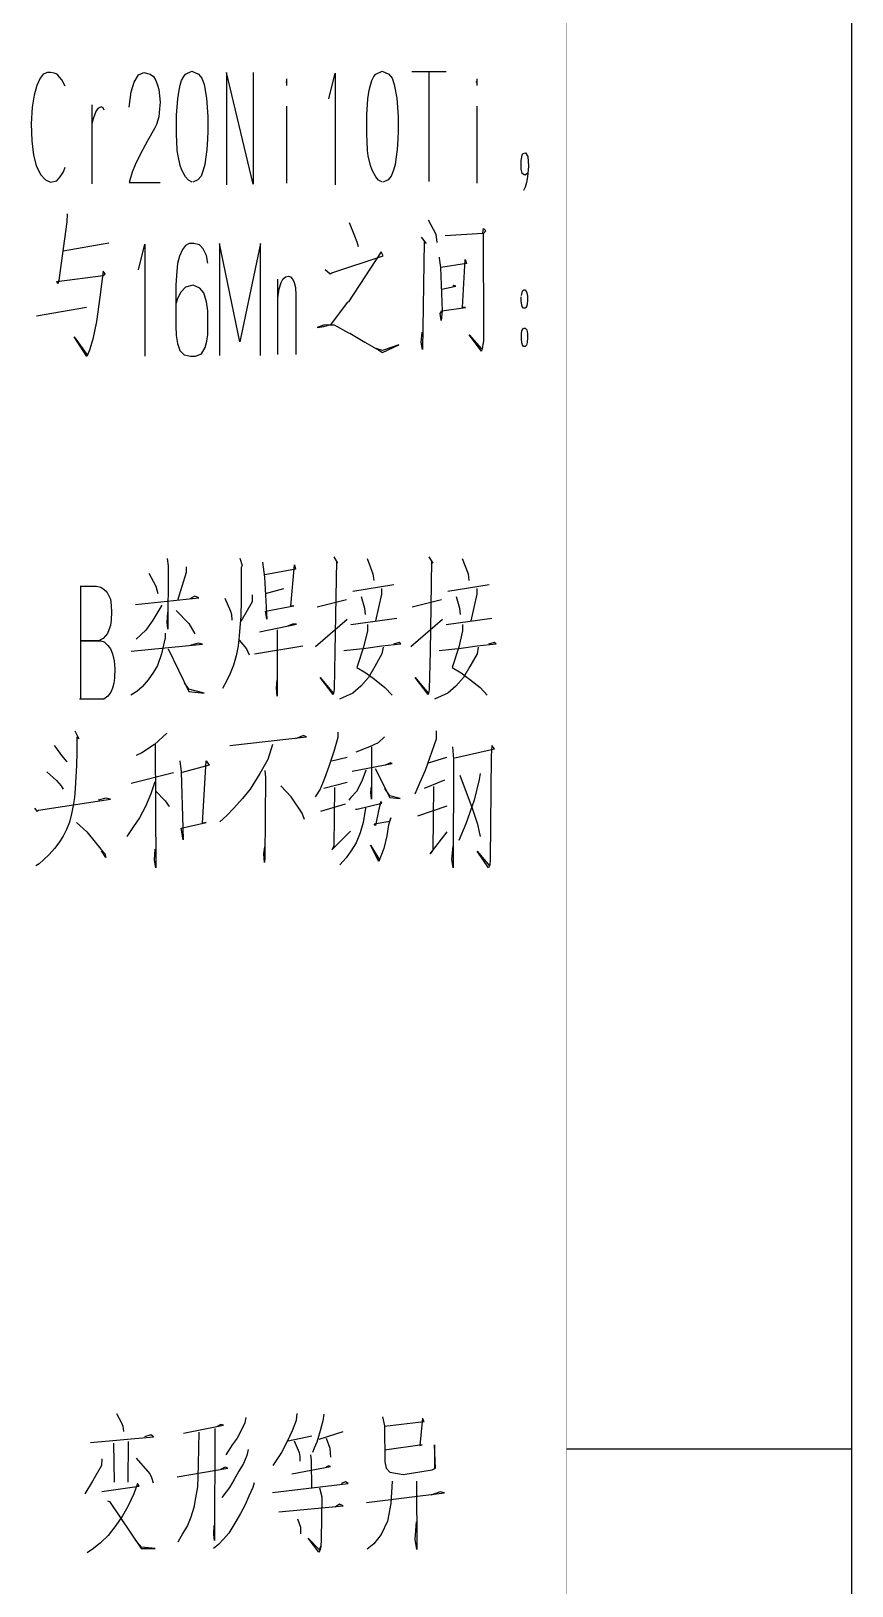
# Model space of a CAD drawing. Extents: x 0 to 8410, y 0 to 11890.
# Drawn here: x 8122 to 8410, y 10356 to 10901 of the extents above; entities that cross this region are included whole.
import ezdxf

# ---------------------------------------------------------------- set-up
doc = ezdxf.new("R2010")
doc.units = 0
doc.header["$MEASUREMENT"] = 0
doc.layers.add('6', color=7, linetype='Continuous')
doc.layers.add('8', color=7, linetype='Continuous')

# ---------------------------------------------------------------- blocks, each defined once
blk = doc.blocks.new('BLKENT714')
at = {"layer": '8', "color": 15, "linetype": 'Continuous'}
for p, q in [((8410, 0), (8410, 11890)), ((8310, 10403.8), (8410, 10403.8))]:
    blk.add_line(p, q, dxfattribs=at)
at = {"layer": '8', "color": 7, "linetype": 'Continuous', "const_width": 0.03}
blk.add_lwpolyline([(8310, 100), (8310, 11790)], dxfattribs=at)
blk = doc.blocks.new('BLKENT759')
at = {"layer": '8', "color": 2, "linetype": 'Continuous'}
for p, q in [((8125.58, 10884.2), (8124.41, 10881.6)), ((8126.56, 10885.6), (8125.58, 10884.2)), ((8128.07, 10886.2), (8126.56, 10885.6)), ((8129.18, 10886.2), (8128.07, 10886.2)), ((8130.42, 10886), (8129.18, 10886.2)), ((8131.53, 10885.6), (8130.42, 10886)), ((8132.38, 10884.6), (8131.53, 10885.6)), ((8133.1, 10883.6), (8132.38, 10884.6)), ((8134.28, 10881.4), (8133.1, 10883.6)), ((8157.42, 10879.4), (8158.46, 10882.8)), ((8158.46, 10882.8), (8159.96, 10885.4)), ((8159.96, 10885.4), (8161.86, 10886.2)), ((8161.86, 10886.2), (8164.08, 10885.6)), ((8164.08, 10885.6), (8165.26, 10884.8)), ((8165.26, 10884.8), (8166.11, 10883.4)), ((8166.11, 10883.4), (8166.7, 10881.8)), ((8174.67, 10881.8), (8175.13, 10883.4)), ((8175.13, 10883.4), (8175.85, 10884.8)), ((8175.85, 10884.8), (8176.5, 10885.6)), ((8176.5, 10885.6), (8178.72, 10886.6)), ((8178.72, 10886.6), (8181.08, 10885.6)), ((8181.08, 10885.6), (8182.25, 10884.2)), ((8182.25, 10884.2), (8182.97, 10882)), ((8200.16, 10847), (8190.88, 10886.2)), ((8190.88, 10886.2), (8190.88, 10846.8)), ((8200.16, 10886.2), (8200.16, 10847)), ((8211.99, 10882.8), (8211.6, 10882.8)), ((8211.86, 10884), (8211.86, 10881.6)), ((8226.7, 10877), (8228.92, 10886)), ((8228.92, 10886), (8228.92, 10846.8)), ((8241.34, 10881.8), (8241.8, 10883.4)), ((8241.8, 10883.4), (8242.51, 10884.8)), ((8242.51, 10884.8), (8243.17, 10885.6)), ((8243.17, 10885.6), (8245.39, 10886.6)), ((8245.39, 10886.6), (8247.74, 10885.6)), ((8247.74, 10885.6), (8248.92, 10884.2)), ((8248.92, 10884.2), (8249.64, 10882)), ((8267.81, 10886.4), (8255.85, 10886.4)), ((8261.8, 10886.4), (8261.8, 10848)), ((8278.66, 10882.8), (8278.27, 10882.8)), ((8278.53, 10884), (8278.53, 10881.6)), ((8123.49, 10878.2), (8122.71, 10874)), ((8124.41, 10881.6), (8123.49, 10878.2)), ((8156.76, 10874), (8157.42, 10879.4)), ((8166.7, 10881.8), (8167.09, 10880.2)), ((8167.09, 10880.2), (8167.55, 10875.8)), ((8173.36, 10871.2), (8173.75, 10877)), ((8173.75, 10877), (8174.21, 10880)), ((8174.21, 10880), (8174.67, 10881.8)), ((8182.97, 10882), (8183.89, 10877.2)), ((8183.89, 10877.2), (8184.28, 10870.8)), ((8240.03, 10871.2), (8240.42, 10877)), ((8240.42, 10877), (8240.88, 10880)), ((8240.88, 10880), (8241.34, 10881.8)), ((8249.64, 10882), (8250.55, 10877.2)), ((8250.55, 10877.2), (8250.95, 10870.8)), ((8122.71, 10874), (8122.38, 10868.2)), ((8143.69, 10874.8), (8143.69, 10847.2)), ((8144.67, 10871.6), (8144.15, 10870)), ((8145.13, 10872.8), (8144.67, 10871.6)), ((8145.72, 10873.6), (8145.13, 10872.8)), ((8146.89, 10874.2), (8145.72, 10873.6)), ((8147.68, 10873.8), (8146.89, 10874.2)), ((8148, 10873), (8147.68, 10873.8)), ((8167.42, 10873.4), (8167.15, 10870.6)), ((8167.55, 10875.8), (8167.42, 10873.4)), ((8211.86, 10874.4), (8211.86, 10847.4)), ((8278.53, 10874.4), (8278.53, 10847.4)), ((8122.38, 10868.2), (8122.58, 10862.2)), ((8144.15, 10870), (8143.69, 10868.2)), ((8165.65, 10866.6), (8163.17, 10862.2)), ((8166.37, 10868), (8165.65, 10866.6)), ((8167.15, 10870.6), (8166.37, 10868)), ((8173.36, 10864.2), (8173.36, 10871.2)), ((8184.28, 10870.8), (8184.28, 10865.6)), ((8240.03, 10864.2), (8240.03, 10871.2)), ((8250.95, 10870.8), (8250.95, 10865.6)), ((8122.58, 10862.2), (8123.17, 10857.2)), ((8163.17, 10862.2), (8160.55, 10857.4)), ((8173.43, 10862.2), (8173.36, 10864.2)), ((8173.56, 10858.8), (8173.43, 10862.2)), ((8184.21, 10862.8), (8183.95, 10859.2)), ((8184.28, 10865.6), (8184.21, 10862.8)), ((8240.1, 10862.2), (8240.03, 10864.2)), ((8240.23, 10858.8), (8240.1, 10862.2)), ((8250.88, 10862.8), (8250.62, 10859.2)), ((8250.95, 10865.6), (8250.88, 10862.8)), ((8123.17, 10857.2), (8124.15, 10853.6)), ((8160.55, 10857.4), (8158.79, 10853.8)), ((8173.89, 10857), (8173.56, 10858.8)), ((8174.67, 10853.6), (8173.89, 10857)), ((8183.62, 10856.6), (8183.23, 10854)), ((8183.95, 10859.2), (8183.62, 10856.6)), ((8240.55, 10857), (8240.23, 10858.8)), ((8241.34, 10853.6), (8240.55, 10857)), ((8250.29, 10856.6), (8249.9, 10854)), ((8250.62, 10859.2), (8250.29, 10856.6)), ((8294.15, 10855.4), (8294.48, 10857.2)), ((8294.15, 10852.4), (8294.15, 10855.4)), ((8294.48, 10857.2), (8294.74, 10857.8)), ((8294.74, 10857.8), (8295.65, 10858)), ((8295.65, 10858), (8296.44, 10856.8)), ((8296.44, 10856.8), (8296.7, 10853.4)), ((8124.15, 10853.6), (8125.72, 10850.4)), ((8125.72, 10850.4), (8127.48, 10848.6)), ((8131.34, 10848.2), (8132.51, 10849.6)), ((8132.51, 10849.6), (8133.69, 10851.4)), ((8133.69, 10851.4), (8134.28, 10853)), ((8157.81, 10851.2), (8156.76, 10847.6)), ((8158.79, 10853.8), (8157.81, 10851.2)), ((8175.19, 10852), (8174.67, 10853.6)), ((8176.5, 10849.6), (8175.19, 10852)), ((8177.48, 10848.4), (8176.5, 10849.6)), ((8181.93, 10849.8), (8180.81, 10848.6)), ((8182.71, 10852), (8181.93, 10849.8)), ((8183.23, 10854), (8182.71, 10852)), ((8241.86, 10852), (8241.34, 10853.6)), ((8243.17, 10849.6), (8241.86, 10852)), ((8244.15, 10848.4), (8243.17, 10849.6)), ((8248.59, 10849.8), (8247.48, 10848.6)), ((8249.38, 10852), (8248.59, 10849.8)), ((8249.9, 10854), (8249.38, 10852)), ((8294.48, 10850.8), (8294.15, 10852.4)), ((8295.39, 10850.2), (8294.48, 10850.8)), ((8296.37, 10850.8), (8295.39, 10850.2)), ((8296.37, 10849.6), (8295.98, 10847.6)), ((8296.7, 10853.4), (8296.37, 10849.6)), ((8127.48, 10848.6), (8129.18, 10847.8)), ((8129.18, 10847.8), (8131.34, 10848.2)), ((8156.76, 10847.6), (8167.55, 10847.6)), ((8178.79, 10847.8), (8177.48, 10848.4)), ((8180.81, 10848.6), (8179.05, 10847.8)), ((8245.46, 10847.8), (8244.15, 10848.4)), ((8247.48, 10848.6), (8245.72, 10847.8)), ((8295.52, 10846), (8294.93, 10844.8)), ((8295.98, 10847.6), (8295.52, 10846)), ((8134.87, 10833.8), (8132.13, 10813.4)), ((8135, 10836.6), (8134.87, 10833.8)), ((8233.83, 10833.6), (8235.66, 10828.9)), ((8261.54, 10834.6), (8264.15, 10829.5)), ((8235.66, 10828.9), (8236.57, 10826.8)), ((8259.06, 10828.5), (8260.76, 10826.2)), ((8264.15, 10829.5), (8264.55, 10826.6)), ((8267.42, 10829.1), (8280.62, 10829.9)), ((8280.62, 10829.9), (8280.89, 10831.5)), ((8281.67, 10830.7), (8280.76, 10829.7)), ((8280.76, 10829.7), (8280.89, 10795.4)), ((8280.89, 10831.5), (8281.67, 10830.7)), ((8149.64, 10826.4), (8133.57, 10823.6)), ((8160.04, 10817), (8162.26, 10826)), ((8162.26, 10826), (8162.26, 10786.8)), ((8175.46, 10824.2), (8174.41, 10821.8)), ((8176.51, 10825.6), (8175.46, 10824.2)), ((8177.75, 10826.2), (8176.51, 10825.6)), ((8179.38, 10826.2), (8177.75, 10826.2)), ((8181.34, 10825.8), (8179.38, 10826.2)), ((8182.65, 10824.4), (8181.34, 10825.8)), ((8183.83, 10822), (8182.65, 10824.4)), ((8195.53, 10791.8), (8188.34, 10826.2)), ((8188.34, 10826.2), (8188.34, 10787)), ((8202.72, 10826.2), (8195.53, 10791.8)), ((8202.72, 10787), (8202.72, 10826.2)), ((8245.07, 10823.3), (8233.57, 10805.8)), ((8236.57, 10826.8), (8236.96, 10825.2)), ((8245.72, 10821.9), (8245.07, 10823.3)), ((8260.1, 10826.8), (8259.58, 10789.1)), ((8260.76, 10826.2), (8260.1, 10826.8)), ((8173.7, 10819.2), (8173.5, 10816.6)), ((8174.41, 10821.8), (8173.7, 10819.2)), ((8184.28, 10819.4), (8183.83, 10822)), ((8225.46, 10817.2), (8227.16, 10815.6)), ((8227.81, 10816), (8245.72, 10821.9)), ((8265.33, 10821.5), (8265.33, 10821.1)), ((8265.33, 10821.1), (8265.85, 10817.8)), ((8265.85, 10817.8), (8266.38, 10802.7)), ((8275, 10819.3), (8265.98, 10817.8)), ((8273.57, 10803.8), (8274.48, 10820.7)), ((8274.48, 10820.7), (8275, 10819.3)), ((8131.34, 10812.9), (8147.68, 10815)), ((8131.74, 10812.1), (8131.34, 10812.9)), ((8132.13, 10813.4), (8131.74, 10812.1)), ((8147.68, 10816.6), (8146.51, 10807.4)), ((8148.34, 10815.6), (8147.68, 10816.6)), ((8147.68, 10815), (8148.34, 10815.6)), ((8173.5, 10816.6), (8173.11, 10811.8)), ((8173.11, 10811.8), (8173.11, 10797.4)), ((8179.12, 10811.6), (8176.51, 10811)), ((8181.47, 10810.6), (8179.12, 10811.6)), ((8208.79, 10787.4), (8208.79, 10813.8)), ((8209.32, 10810.4), (8210.04, 10812.6)), ((8210.04, 10812.6), (8210.62, 10813.8)), ((8210.62, 10813.8), (8211.47, 10814.6)), ((8211.47, 10814.6), (8212.59, 10814.8)), ((8212.59, 10814.8), (8213.3, 10814.6)), ((8213.3, 10814.6), (8214.09, 10813.6)), ((8214.09, 10813.6), (8214.55, 10812.6)), ((8214.55, 10812.6), (8215, 10810.8)), ((8227.16, 10815.6), (8227.81, 10816)), ((8270.56, 10811.5), (8270.17, 10811.3)), ((8271.21, 10811.3), (8270.56, 10811.5)), ((8146.51, 10807.4), (8145.33, 10798.9)), ((8173.7, 10807), (8173.24, 10805.4)), ((8174.81, 10809.2), (8173.7, 10807)), ((8176.51, 10811), (8174.81, 10809.2)), ((8182.91, 10809), (8181.47, 10810.6)), ((8183.89, 10805.8), (8182.91, 10809)), ((8208.79, 10807.2), (8209.32, 10810.4)), ((8215, 10810.8), (8215.2, 10808.2)), ((8215.2, 10808.2), (8215.2, 10787.4)), ((8266.25, 10810.3), (8271.21, 10811.3)), ((8294.15, 10806.2), (8294.15, 10807.6)), ((8294.22, 10805.4), (8294.15, 10806.2)), ((8294.22, 10808), (8294.61, 10809.6)), ((8294.61, 10809.6), (8295, 10810)), ((8295, 10810), (8295.66, 10810)), ((8295.66, 10810), (8296.11, 10809)), ((8296.11, 10809), (8296.31, 10807.8)), ((8296.31, 10806.2), (8296.25, 10805.2)), ((8296.31, 10807.8), (8296.31, 10806.2)), ((8124.28, 10800.9), (8141.8, 10804)), ((8184.28, 10802.6), (8183.89, 10805.8)), ((8184.28, 10797.2), (8184.28, 10802.6)), ((8233.17, 10805.6), (8227.29, 10797.8)), ((8233.57, 10805.8), (8233.17, 10805.6)), ((8265.72, 10801.7), (8266.25, 10802.7)), ((8266.11, 10799.3), (8265.72, 10801.7)), ((8266.38, 10802.7), (8266.11, 10799.3)), ((8266.25, 10802.7), (8274.61, 10803.8)), ((8274.61, 10803.8), (8273.57, 10803.8)), ((8294.48, 10804.2), (8294.22, 10805.4)), ((8294.87, 10803.6), (8294.48, 10804.2)), ((8295.46, 10803.6), (8294.87, 10803.6)), ((8295.79, 10803.8), (8295.46, 10803.6)), ((8296.05, 10804.4), (8295.79, 10803.8)), ((8296.25, 10805.2), (8296.05, 10804.4)), ((8145.33, 10798.9), (8144.02, 10792.7)), ((8173.11, 10797.4), (8173.24, 10794)), ((8184.28, 10794.4), (8184.28, 10797.2)), ((8224.81, 10797.6), (8222.59, 10796.8)), ((8222.59, 10796.8), (8224.94, 10797.2)), ((8227.29, 10797.8), (8224.81, 10797.6)), ((8224.94, 10797.2), (8226.9, 10797.8)), ((8226.9, 10797.8), (8228.6, 10797.8)), ((8228.6, 10797.8), (8233.57, 10795)), ((8233.57, 10795), (8234.09, 10794.8)), ((8259.06, 10791.7), (8259.45, 10795.2)), ((8280.89, 10795.4), (8280.89, 10792.1)), ((8294.22, 10794.6), (8294.35, 10795.6)), ((8294.35, 10795.6), (8294.87, 10796.6)), ((8295, 10796.6), (8295.53, 10796.6)), ((8295.53, 10796.6), (8296.05, 10796)), ((8296.05, 10796), (8296.31, 10794.6)), ((8141.93, 10786.6), (8137.49, 10793.6)), ((8137.49, 10793.6), (8142.06, 10787.2)), ((8144.02, 10792.7), (8142.85, 10788.9)), ((8173.24, 10794), (8173.63, 10791.2)), ((8173.63, 10791.2), (8174.48, 10788.8)), ((8182.13, 10787.6), (8183.37, 10789.8)), ((8183.37, 10789.8), (8183.96, 10792)), ((8183.96, 10792), (8184.28, 10794.4)), ((8234.09, 10794.8), (8239.32, 10791.7)), ((8239.32, 10791.7), (8244.28, 10788.9)), ((8245.46, 10788), (8251.21, 10790.7)), ((8251.21, 10790.7), (8245.46, 10788.7)), ((8259.58, 10789.1), (8259.06, 10791.7)), ((8280.23, 10788.5), (8275.92, 10794.2)), ((8275.92, 10794.2), (8280.23, 10789.3)), ((8280.89, 10792.1), (8280.49, 10789.5)), ((8294.22, 10792.8), (8294.22, 10794.6)), ((8294.35, 10791.4), (8294.22, 10792.8)), ((8294.61, 10790.8), (8294.35, 10791.4)), ((8294.87, 10790.2), (8294.61, 10790.8)), ((8295.53, 10790.2), (8294.87, 10790.2)), ((8295.92, 10790.6), (8295.53, 10790.2)), ((8296.18, 10791.6), (8295.92, 10790.6)), ((8296.31, 10793.2), (8296.18, 10791.6)), ((8296.31, 10794.6), (8296.31, 10793.2)), ((8142.85, 10788.9), (8141.93, 10786.6)), ((8174.48, 10788.8), (8176.05, 10787.2)), ((8176.05, 10787.2), (8178.27, 10786.8)), ((8178.27, 10786.8), (8180.04, 10786.8)), ((8180.04, 10786.8), (8182.13, 10787.6)), ((8245.46, 10788.7), (8243.24, 10789.5)), ((8244.28, 10788.9), (8245.46, 10788)), ((8280.49, 10789.5), (8280.23, 10788.5)), ((8170.03, 10715.8), (8170.42, 10713.3)), ((8170.42, 10713.3), (8170.29, 10691.1)), ((8195.52, 10716), (8196.3, 10713.4)), ((8196.3, 10713.4), (8196.04, 10712.7)), ((8203.49, 10714.6), (8204.14, 10709.3)), ((8213.42, 10699.1), (8214.73, 10713.6)), ((8214.73, 10713.6), (8214.99, 10712.1)), ((8228.46, 10716.4), (8229.76, 10714.2)), ((8229.37, 10715), (8228.85, 10683.1)), ((8229.76, 10714.2), (8229.37, 10715)), ((8240.09, 10715.8), (8242.18, 10710.5)), ((8261.79, 10716.4), (8263.1, 10714.2)), ((8262.71, 10715), (8262.18, 10683.1)), ((8263.1, 10714.2), (8262.71, 10715)), ((8273.42, 10715.8), (8275.52, 10710.5)), ((8163.62, 10710.7), (8166.1, 10706.2)), ((8176.69, 10710.9), (8173.69, 10701.1)), ((8176.69, 10712.9), (8176.69, 10710.9)), ((8196.04, 10712.7), (8196.04, 10701.1)), ((8204.14, 10709.3), (8204.93, 10694.6)), ((8214.99, 10712.1), (8204.27, 10710.1)), ((8242.18, 10710.5), (8242.44, 10708.2)), ((8275.52, 10710.5), (8275.78, 10708.2)), ((8139.63, 10706.2), (8145.32, 10706.2)), ((8139.77, 10666.6), (8139.77, 10706.2)), ((8145.32, 10706.2), (8146.82, 10705.8)), ((8146.82, 10705.8), (8148, 10705)), ((8148, 10705), (8148.91, 10704.2)), ((8148.91, 10704.2), (8149.63, 10702.8)), ((8149.63, 10702.8), (8150.16, 10701.6)), ((8166.1, 10706.2), (8166.76, 10703.6)), ((8179.7, 10702.7), (8178, 10701.7)), ((8181.14, 10702.1), (8179.7, 10702.7)), ((8199.83, 10703.1), (8199.83, 10700.7)), ((8204.54, 10703.6), (8210.94, 10705.4)), ((8235.12, 10704.4), (8249.5, 10706.8)), ((8238, 10702.5), (8239.18, 10698.4)), ((8245.19, 10703.3), (8243.1, 10694)), ((8245.19, 10705.4), (8245.19, 10703.3)), ((8268.46, 10704.4), (8282.84, 10706.8)), ((8271.33, 10702.5), (8272.51, 10698.4)), ((8278.52, 10703.3), (8276.43, 10694)), ((8278.52, 10705.4), (8278.52, 10703.3)), ((8150.16, 10701.6), (8150.42, 10699.4)), ((8150.42, 10699.4), (8150.55, 10697)), ((8150.55, 10697), (8150.42, 10694.4)), ((8158.92, 10699.7), (8181.14, 10702.1)), ((8168.2, 10699.5), (8165.06, 10694.2)), ((8170.03, 10693.4), (8170.29, 10697)), ((8173.16, 10697.6), (8177.61, 10693.1)), ((8190.29, 10701.9), (8192.25, 10697.4)), ((8192.25, 10697.4), (8192.64, 10696.2)), ((8196.04, 10701.1), (8195.91, 10695.6)), ((8199.83, 10700.7), (8195.91, 10693.8)), ((8204.54, 10697.4), (8214.47, 10699.3)), ((8204.93, 10694.6), (8204.54, 10697.4)), ((8214.47, 10699.3), (8213.42, 10699.1)), ((8222.58, 10698.9), (8232.9, 10701.5)), ((8239.18, 10698.4), (8239.44, 10696.2)), ((8255.91, 10698.9), (8266.23, 10701.5)), ((8272.51, 10698.4), (8272.77, 10696.2)), ((8150.16, 10692.4), (8149.57, 10690.8)), ((8150.42, 10694.4), (8150.16, 10692.4)), ((8165.06, 10694.2), (8162.58, 10690.7)), ((8170.29, 10691.1), (8170.03, 10693.4)), ((8177.61, 10693.1), (8179.7, 10689.5)), ((8192.64, 10696.2), (8192.77, 10694.2)), ((8195.52, 10691.7), (8195.26, 10688.7)), ((8195.91, 10695.6), (8195.52, 10691.7)), ((8202.44, 10690.1), (8215.39, 10692.9)), ((8213.95, 10692.9), (8212.25, 10692.1)), ((8215.39, 10692.9), (8213.95, 10692.9)), ((8222.05, 10685), (8233.16, 10694.6)), ((8234.47, 10692.7), (8250.55, 10695)), ((8240.22, 10692.7), (8240.22, 10690.5)), ((8255.39, 10685), (8266.5, 10694.6)), ((8267.8, 10692.7), (8283.88, 10695)), ((8273.56, 10692.7), (8273.56, 10690.5)), ((8146.3, 10687), (8140.03, 10687)), ((8140.03, 10687), (8146.76, 10687)), ((8146.5, 10687.2), (8146.3, 10687)), ((8147.67, 10687.8), (8146.5, 10687.2)), ((8146.76, 10687), (8148, 10686.6)), ((8148.46, 10688.8), (8147.67, 10687.8)), ((8148, 10686.6), (8149.31, 10685.4)), ((8149.11, 10689.6), (8148.46, 10688.8)), ((8149.57, 10690.8), (8149.11, 10689.6)), ((8162.58, 10690.7), (8159.18, 10687.6)), ((8169.37, 10688), (8168.07, 10682.5)), ((8169.37, 10689.7), (8169.37, 10688)), ((8180.88, 10686.2), (8177.61, 10685.2)), ((8182.44, 10685.8), (8180.88, 10686.2)), ((8195.26, 10688.7), (8194.99, 10685.2)), ((8195.26, 10687.2), (8197.87, 10684.2)), ((8208.59, 10690.9), (8208.59, 10667.6)), ((8240.22, 10690.5), (8238.91, 10684.8)), ((8251.33, 10686.4), (8249.37, 10685.8)), ((8251.99, 10686), (8251.33, 10686.4)), ((8273.56, 10690.5), (8272.25, 10684.8)), ((8284.67, 10686.4), (8282.71, 10685.8)), ((8285.32, 10686), (8284.67, 10686.4)), ((8149.31, 10685.4), (8150.22, 10684.2)), ((8150.22, 10684.2), (8150.94, 10682.4)), ((8150.94, 10682.4), (8151.46, 10680)), ((8157.48, 10683.4), (8182.44, 10685.8)), ((8168.07, 10682.5), (8166.63, 10678.4)), ((8170.42, 10684.2), (8177.61, 10669.3)), ((8194.21, 10681.7), (8193.29, 10678.5)), ((8194.99, 10685.2), (8194.21, 10681.7)), ((8197.87, 10684.2), (8198.78, 10682.1)), ((8200.61, 10682.5), (8217.61, 10685.2)), ((8228.85, 10683.1), (8228.59, 10670.1)), ((8231.99, 10683.6), (8239.7, 10684.4)), ((8238.91, 10684.8), (8236.56, 10677.6)), ((8239.7, 10684.4), (8245.32, 10685.2)), ((8245.32, 10682.5), (8242.84, 10678)), ((8245.32, 10685.2), (8251.99, 10686)), ((8245.71, 10684.8), (8245.32, 10682.5)), ((8262.18, 10683.1), (8261.92, 10670.1)), ((8265.32, 10683.6), (8273.03, 10684.4)), ((8272.25, 10684.8), (8269.9, 10677.6)), ((8273.03, 10684.4), (8278.65, 10685.2)), ((8278.65, 10682.5), (8276.17, 10678)), ((8278.65, 10685.2), (8285.32, 10686)), ((8279.05, 10684.8), (8278.65, 10682.5)), ((8151.46, 10680), (8151.73, 10677.2)), ((8151.73, 10677.2), (8151.66, 10674)), ((8165.32, 10676), (8163.36, 10673.3)), ((8166.63, 10678.4), (8165.32, 10676)), ((8192.12, 10675.6), (8190.94, 10673.1)), ((8193.29, 10678.5), (8192.12, 10675.6)), ((8236.56, 10677.6), (8239.7, 10675.8)), ((8239.7, 10675.8), (8242.71, 10673.6)), ((8242.84, 10678), (8240.61, 10674.2)), ((8269.9, 10677.6), (8273.03, 10675.8)), ((8273.03, 10675.8), (8276.04, 10673.6)), ((8276.17, 10678), (8273.95, 10674.2)), ((8150.94, 10670.4), (8150.29, 10669)), ((8151.4, 10672.2), (8150.94, 10670.4)), ((8151.66, 10674), (8151.4, 10672.2)), ((8161.27, 10670.9), (8159.44, 10669.3)), ((8163.36, 10673.3), (8161.27, 10670.9)), ((8177.61, 10670.1), (8176.17, 10672.3)), ((8182.97, 10668.7), (8177.61, 10670.1)), ((8190.94, 10673.1), (8189.5, 10670.3)), ((8208.33, 10670.5), (8208.59, 10673.3)), ((8208.59, 10667.6), (8208.33, 10670.5)), ((8228.2, 10668.2), (8223.62, 10674.2)), ((8223.62, 10674.2), (8228.2, 10668.7)), ((8228.59, 10670.1), (8228.46, 10669.1)), ((8237.87, 10671.1), (8235.12, 10668.7)), ((8240.61, 10674.2), (8237.87, 10671.1)), ((8242.71, 10673.6), (8246.37, 10670.7)), ((8246.37, 10670.7), (8248.85, 10668)), ((8261.53, 10668.2), (8256.95, 10674.2)), ((8256.95, 10674.2), (8261.53, 10668.7)), ((8261.92, 10670.1), (8261.79, 10669.1)), ((8271.2, 10671.1), (8268.46, 10668.7)), ((8273.95, 10674.2), (8271.2, 10671.1)), ((8276.04, 10673.6), (8279.7, 10670.7)), ((8279.7, 10670.7), (8282.18, 10668)), ((8147.87, 10666.6), (8139.37, 10666.6)), ((8149.24, 10667.6), (8147.87, 10666.6)), ((8150.29, 10669), (8149.24, 10667.6)), ((8159.44, 10669.3), (8157.35, 10668)), ((8177.61, 10669.3), (8182.97, 10668.7)), ((8228.46, 10669.1), (8228.2, 10668.2)), ((8232.77, 10667.6), (8230.42, 10666.6)), ((8235.12, 10668.7), (8232.77, 10667.6)), ((8261.79, 10669.1), (8261.53, 10668.2)), ((8266.1, 10667.6), (8263.75, 10666.6)), ((8268.46, 10668.7), (8266.1, 10667.6)), ((8137.74, 10655.4), (8139.05, 10652.7)), ((8139.05, 10652.7), (8138.39, 10653.4)), ((8138.39, 10653.4), (8138.39, 10648)), ((8169.9, 10654.6), (8165.58, 10650.7)), ((8217.87, 10653.8), (8214.99, 10652.7)), ((8218.92, 10653.3), (8217.87, 10653.8)), ((8229.9, 10655), (8229.9, 10653.1)), ((8246.24, 10653.4), (8244.01, 10651.3)), ((8264.28, 10655.4), (8264.28, 10652.5)), ((8130.42, 10650.3), (8130.94, 10649.7)), ((8130.94, 10649.7), (8133.03, 10646.8)), ((8138.39, 10648), (8138.26, 10643.3)), ((8165.58, 10650.7), (8161.14, 10647.8)), ((8165.84, 10650.7), (8166.11, 10607.4)), ((8191.99, 10650.3), (8218.92, 10653.3)), ((8207.02, 10650.7), (8205.32, 10645.4)), ((8228.46, 10648.2), (8226.76, 10642.9)), ((8229.9, 10653.1), (8228.46, 10648.2)), ((8238, 10648.7), (8236.17, 10648)), ((8238.52, 10648.9), (8238, 10648.7)), ((8241.01, 10649.9), (8238.52, 10648.9)), ((8244.01, 10651.3), (8241.01, 10649.9)), ((8241.66, 10649.9), (8241.66, 10631.5)), ((8264.28, 10652.5), (8260.48, 10641.5)), ((8270.03, 10649.9), (8270.42, 10645.6)), ((8270.81, 10646), (8284.8, 10649.1)), ((8283.88, 10650.3), (8283.62, 10646.6)), ((8284.8, 10649.1), (8283.88, 10650.3)), ((8133.03, 10646.8), (8134.86, 10644.6)), ((8138.26, 10643.3), (8138, 10639.3)), ((8161.14, 10647.8), (8159.18, 10646.8)), ((8174.47, 10645), (8175, 10641.1)), ((8184.8, 10643.4), (8175.26, 10640.9)), ((8182.45, 10623.1), (8183.75, 10645)), ((8183.75, 10645), (8184.8, 10643.4)), ((8205.32, 10645.4), (8202.58, 10640.5)), ((8226.76, 10642.9), (8225.19, 10638.7)), ((8227.81, 10645), (8233.16, 10646.2)), ((8234.86, 10641.3), (8248.85, 10644)), ((8248.33, 10644.2), (8246.5, 10643.4)), ((8248.85, 10644), (8248.33, 10644.2)), ((8261.66, 10644.2), (8268.07, 10646.2)), ((8270.42, 10645.6), (8270.29, 10607.4)), ((8283.62, 10646.6), (8283.23, 10610.5)), ((8127.94, 10641.1), (8131.33, 10638)), ((8131.33, 10638), (8132.9, 10636.2)), ((8138, 10639.3), (8137.87, 10635.2)), ((8172.25, 10640.7), (8157.48, 10637)), ((8165.71, 10637.6), (8164.28, 10633.4)), ((8175, 10641.1), (8175.52, 10621.5)), ((8202.58, 10640.5), (8199.18, 10635)), ((8204.28, 10641.5), (8204.54, 10639.1)), ((8204.54, 10639.1), (8204.28, 10611.1)), ((8225.19, 10638.7), (8223.62, 10635)), ((8233.16, 10637.4), (8224.93, 10635.2)), ((8238.26, 10637.8), (8236.43, 10634.2)), ((8239.57, 10641.3), (8238.26, 10637.8)), ((8239.83, 10641.7), (8239.57, 10641.3)), ((8242.97, 10642.3), (8248.07, 10632.1)), ((8258.65, 10637.4), (8256.82, 10633.3)), ((8260.48, 10641.5), (8258.65, 10637.4)), ((8267.28, 10638.2), (8260.09, 10635.2)), ((8272.64, 10639.9), (8276.95, 10628.4)), ((8279.44, 10638.4), (8277.61, 10631.1)), ((8279.7, 10640.5), (8279.44, 10638.4)), ((8132.9, 10636.2), (8133.56, 10635)), ((8137.61, 10632.1), (8137.09, 10629.3)), ((8137.87, 10635.2), (8137.61, 10632.1)), ((8148.59, 10631.9), (8145.84, 10631.1)), ((8150.16, 10631.5), (8148.59, 10631.9)), ((8164.28, 10633.4), (8162.45, 10628.9)), ((8165.98, 10634.4), (8169.37, 10630.9)), ((8196.43, 10631.7), (8193.43, 10628.4)), ((8199.18, 10635), (8196.43, 10631.7)), ((8213.56, 10632.3), (8209.9, 10636.2)), ((8217.35, 10626.6), (8213.56, 10632.3)), ((8223.62, 10635), (8221.92, 10632.3)), ((8228.72, 10635.6), (8228.46, 10615)), ((8234.47, 10632.1), (8233.69, 10631.1)), ((8236.43, 10634.2), (8234.47, 10632.1)), ((8241.4, 10633.8), (8241.66, 10636)), ((8241.66, 10631.5), (8241.4, 10633.8)), ((8248.07, 10632.7), (8246.37, 10635.2)), ((8251.73, 10631.7), (8248.07, 10632.7)), ((8248.07, 10632.1), (8251.73, 10631.7)), ((8263.36, 10636), (8263.1, 10613.6)), ((8123.62, 10628.4), (8124.54, 10627.2)), ((8124.54, 10627.2), (8124.93, 10627.6)), ((8124.93, 10627.6), (8150.16, 10631.5)), ((8136.56, 10626.4), (8135.78, 10623.4)), ((8137.09, 10629.3), (8136.56, 10626.4)), ((8162.45, 10628.9), (8160.35, 10625)), ((8169.37, 10630.9), (8170.81, 10628.9)), ((8193.43, 10628.4), (8190.94, 10625.8)), ((8218.13, 10624.4), (8217.35, 10626.6)), ((8232.38, 10629.7), (8223.75, 10627.2)), ((8236.04, 10628), (8236.69, 10628)), ((8236.69, 10628), (8245.32, 10630.1)), ((8239.57, 10628.4), (8238.79, 10623.3)), ((8244.28, 10628), (8243.1, 10622.3)), ((8244.93, 10630.7), (8244.28, 10628)), ((8245.32, 10630.1), (8244.93, 10630.7)), ((8268.07, 10629.1), (8257.74, 10625.6)), ((8277.61, 10631.1), (8274.73, 10622.9)), ((8276.95, 10628.4), (8278.79, 10622.7)), ((8134.73, 10620.9), (8133.56, 10618.5)), ((8135.78, 10623.4), (8134.73, 10620.9)), ((8138.26, 10623.3), (8141.92, 10620.1)), ((8158.26, 10621.9), (8155.91, 10618.4)), ((8160.35, 10625), (8158.26, 10621.9)), ((8175, 10621.3), (8183.75, 10623.3)), ((8175.65, 10617.2), (8175, 10621.3)), ((8175.52, 10621.5), (8175.65, 10617.2)), ((8183.75, 10623.3), (8182.45, 10623.1)), ((8190.94, 10625.8), (8188.46, 10623.6)), ((8238.79, 10623.3), (8237.74, 10619.7)), ((8242.58, 10622.9), (8248.07, 10623.8)), ((8243.1, 10622.3), (8242.58, 10622.9)), ((8247.67, 10622.5), (8247.02, 10618.7)), ((8248.46, 10625), (8247.67, 10622.5)), ((8248.07, 10623.8), (8248.46, 10625)), ((8274.73, 10622.9), (8272.25, 10617)), ((8278.79, 10622.7), (8279.44, 10619.9)), ((8132.12, 10616.2), (8130.55, 10614.2)), ((8133.56, 10618.5), (8132.12, 10616.2)), ((8141.92, 10620.1), (8144.8, 10616.4)), ((8144.8, 10616.4), (8146.76, 10614)), ((8227.81, 10613.8), (8234.34, 10620.3)), ((8236.3, 10616.2), (8234.47, 10613.3)), ((8237.74, 10619.7), (8236.3, 10616.2)), ((8244.28, 10609.7), (8241.27, 10615.4)), ((8241.27, 10615.4), (8244.41, 10610.3)), ((8247.02, 10618.7), (8245.97, 10614.2)), ((8262.18, 10612.3), (8268.2, 10620.1)), ((8279.44, 10619.9), (8279.7, 10618.4)), ((8126.76, 10610.3), (8125.19, 10608.9)), ((8128.72, 10612.1), (8126.76, 10610.3)), ((8130.55, 10614.2), (8128.72, 10612.1)), ((8146.76, 10614), (8148.2, 10612.5)), ((8148.59, 10611.1), (8147.02, 10613.4)), ((8148.2, 10612.5), (8148.59, 10611.1)), ((8165.58, 10610.1), (8165.84, 10614)), ((8166.11, 10607.4), (8165.58, 10610.1)), ((8203.88, 10612.3), (8204.28, 10614.8)), ((8204.14, 10609.3), (8203.88, 10612.3)), ((8204.28, 10611.1), (8204.14, 10609.3)), ((8228.46, 10615), (8227.81, 10613.8)), ((8232.77, 10610.9), (8230.55, 10608.5)), ((8234.47, 10613.3), (8232.77, 10610.9)), ((8244.93, 10611.5), (8244.28, 10609.7)), ((8245.97, 10614.2), (8244.93, 10611.5)), ((8263.1, 10613.6), (8262.18, 10612.3)), ((8269.77, 10610.5), (8270.29, 10615)), ((8270.29, 10607.4), (8269.77, 10610.5)), ((8282.71, 10607.4), (8278.65, 10613.3)), ((8278.65, 10613.3), (8282.97, 10608.2)), ((8283.23, 10610.5), (8283.1, 10608.4)), ((8125.19, 10608.9), (8124.01, 10608.2)), ((8283.1, 10608.4), (8282.71, 10607.4)), ((8152.32, 10416.2), (8154.01, 10412.9)), ((8197.67, 10414.8), (8197.28, 10412.9)), ((8215.32, 10413.8), (8213.88, 10410.1)), ((8215.45, 10416.2), (8215.32, 10413.8)), ((8224.6, 10413.6), (8223.69, 10410.1)), ((8224.99, 10416), (8224.6, 10413.6)), ((8245.52, 10415), (8246.17, 10411.9)), ((8259.5, 10414.6), (8258.59, 10405)), ((8260.16, 10413.4), (8259.5, 10414.6)), ((8154.01, 10412.9), (8154.54, 10411.7)), ((8154.54, 10411.7), (8154.8, 10409.9)), ((8164.34, 10408.7), (8162.12, 10408)), ((8165.26, 10408), (8164.34, 10408.7)), ((8175.84, 10409.3), (8189.83, 10412.1)), ((8181.2, 10409.7), (8180.94, 10398.4)), ((8186.82, 10410.9), (8186.69, 10371.7)), ((8188.92, 10412.3), (8187.35, 10411.5)), ((8189.83, 10412.1), (8188.92, 10412.3)), ((8196.11, 10410.5), (8194.54, 10407.6)), ((8197.28, 10412.9), (8196.11, 10410.5)), ((8213.88, 10410.1), (8212.05, 10406.2)), ((8212.45, 10406.6), (8220.81, 10408.4)), ((8223.69, 10410.1), (8222.51, 10406.2)), ((8223.29, 10407.2), (8231.79, 10409.9)), ((8246.17, 10411.7), (8260.16, 10413.4)), ((8246.17, 10411.9), (8246.3, 10399.3)), ((8143.16, 10406), (8165.26, 10408)), ((8151.27, 10405.8), (8151.53, 10392.1)), ((8156.37, 10406.4), (8156.24, 10392.1)), ((8191.66, 10403.3), (8190.62, 10401.7)), ((8192.84, 10405.2), (8191.66, 10403.3)), ((8194.54, 10407.6), (8192.84, 10405.2)), ((8198.46, 10403.6), (8197.94, 10401.5)), ((8212.05, 10406.2), (8210.09, 10402.5)), ((8214.54, 10406.6), (8216.37, 10402.5)), ((8221.6, 10404), (8220.94, 10402.5)), ((8222.51, 10406.2), (8221.6, 10404)), ((8225.78, 10407.6), (8227.09, 10404)), ((8227.09, 10404), (8227.22, 10402.3)), ((8259.37, 10405.2), (8246.17, 10403.4)), ((8258.59, 10405), (8259.37, 10405.2)), ((8264.08, 10397), (8263.69, 10405.2)), ((8263.69, 10405.2), (8263.69, 10397)), ((8147.09, 10398), (8143.95, 10392.5)), ((8147.22, 10400.3), (8147.09, 10398)), ((8159.24, 10400.5), (8163.95, 10395)), ((8180.94, 10398.4), (8180.81, 10394)), ((8190.35, 10397.4), (8188.79, 10396.6)), ((8191.27, 10397), (8190.35, 10397.4)), ((8196.76, 10398.7), (8195.19, 10396)), ((8197.94, 10401.5), (8196.76, 10398.7)), ((8208.26, 10399.7), (8207.09, 10398)), ((8210.09, 10402.5), (8208.26, 10399.7)), ((8213.75, 10395), (8227.35, 10397.6)), ((8216.37, 10402.5), (8216.5, 10401.1)), ((8216.5, 10401.1), (8216.5, 10399.5)), ((8220.29, 10401.7), (8220.55, 10399.7)), ((8220.55, 10399.7), (8220.68, 10389.9)), ((8226.56, 10397.8), (8225.78, 10397.4)), ((8227.35, 10397.6), (8226.56, 10397.8)), ((8227.22, 10402.3), (8227.35, 10400.9)), ((8246.3, 10399.3), (8246.82, 10397)), ((8143.95, 10392.5), (8141.2, 10388)), ((8163.95, 10395), (8164.6, 10393.8)), ((8164.6, 10393.8), (8165.13, 10391.9)), ((8173.62, 10394), (8191.27, 10397)), ((8180.81, 10394), (8180.68, 10390.5)), ((8193.49, 10393.1), (8191.92, 10390.3)), ((8195.19, 10396), (8193.49, 10393.1)), ((8200.55, 10391.9), (8200.03, 10390.3)), ((8232.58, 10392.3), (8231.01, 10391.7)), ((8233.49, 10391.7), (8232.58, 10392.3)), ((8246.82, 10397), (8248.13, 10395.6)), ((8248.13, 10395.6), (8252.71, 10394.8)), ((8248.92, 10392.5), (8248.39, 10384.6)), ((8252.71, 10394.8), (8262.9, 10396.4)), ((8257.41, 10392.5), (8257.54, 10368.5)), ((8262.9, 10396.4), (8264.08, 10397)), ((8147.22, 10388.9), (8160.29, 10390.7)), ((8158.33, 10388), (8156.24, 10383.6)), ((8159.64, 10391.7), (8158.33, 10388)), ((8160.29, 10390.7), (8159.64, 10391.7)), ((8180.03, 10386.6), (8179.37, 10383.3)), ((8180.68, 10390.5), (8180.03, 10386.6)), ((8190.75, 10388.7), (8189.18, 10386.8)), ((8191.92, 10390.3), (8190.75, 10388.7)), ((8198.72, 10387.2), (8197.41, 10384.2)), ((8200.03, 10390.3), (8198.72, 10387.2)), ((8206.95, 10388.5), (8233.49, 10391.7)), ((8223.43, 10390.1), (8224.21, 10387)), ((8224.21, 10387), (8224.08, 10372.1)), ((8239.9, 10385), (8267.22, 10388.4)), ((8265.78, 10388.7), (8262.51, 10387.6)), ((8267.22, 10388.4), (8265.78, 10388.7)), ((8149.18, 10385.6), (8149.83, 10385.4)), ((8149.83, 10385.4), (8160.94, 10368.9)), ((8156.24, 10383.6), (8154.41, 10380.3)), ((8179.37, 10383.3), (8178.33, 10379.9)), ((8195.71, 10381.1), (8193.75, 10377.8)), ((8197.41, 10384.2), (8195.71, 10381.1)), ((8209.18, 10381.7), (8231.79, 10383.8)), ((8230.48, 10384.4), (8228.92, 10383.4)), ((8231.79, 10383.8), (8230.48, 10384.4)), ((8248.39, 10384.6), (8247.22, 10378.5)), ((8152.05, 10377), (8149.44, 10373.4)), ((8154.41, 10380.3), (8152.05, 10377)), ((8177.15, 10377), (8175.58, 10374.2)), ((8178.33, 10379.9), (8177.15, 10377)), ((8186.43, 10373.8), (8186.56, 10377)), ((8193.75, 10377.8), (8191.66, 10374.2)), ((8215.71, 10379.3), (8216.76, 10376.4)), ((8216.76, 10376.4), (8216.76, 10374)), ((8247.22, 10378.5), (8244.99, 10373.8)), ((8257.02, 10372.1), (8257.41, 10378.2)), ((8146.69, 10370.9), (8144.21, 10368.9)), ((8149.44, 10373.4), (8146.69, 10370.9)), ((8161.07, 10369.3), (8159.11, 10371.7)), ((8174.41, 10372.1), (8173.75, 10371.1)), ((8175.58, 10374.2), (8174.41, 10372.1)), ((8188, 10370.3), (8186.3, 10368.9)), ((8186.69, 10371.7), (8186.43, 10373.8)), ((8189.83, 10372.1), (8188, 10370.3)), ((8191.66, 10374.2), (8189.83, 10372.1)), ((8223.16, 10367.6), (8219.5, 10372.5)), ((8219.5, 10372.5), (8223.43, 10368.4)), ((8224.08, 10372.1), (8223.95, 10369.5)), ((8242.51, 10370.5), (8240.16, 10368.7)), ((8244.99, 10373.8), (8242.51, 10370.5)), ((8257.54, 10368.5), (8257.02, 10372.1)), ((8144.21, 10368.9), (8141.99, 10367.4)), ((8160.94, 10368.9), (8165.91, 10368.9)), ((8165.91, 10368.9), (8161.07, 10369.3)), ((8223.56, 10368.2), (8223.16, 10367.6)), ((8223.43, 10368.4), (8223.95, 10369.7)), ((8223.95, 10369.5), (8223.56, 10368.2))]:
    blk.add_line(p, q, dxfattribs=at)

msp = doc.modelspace()

# ---------------------------------------------------------------- block references
at = {"layer": '6'}
for name in ['BLKENT714', 'BLKENT759']:
    msp.add_blockref(name, (0, 0), dxfattribs=at)

doc.saveas('drawing.dxf')
